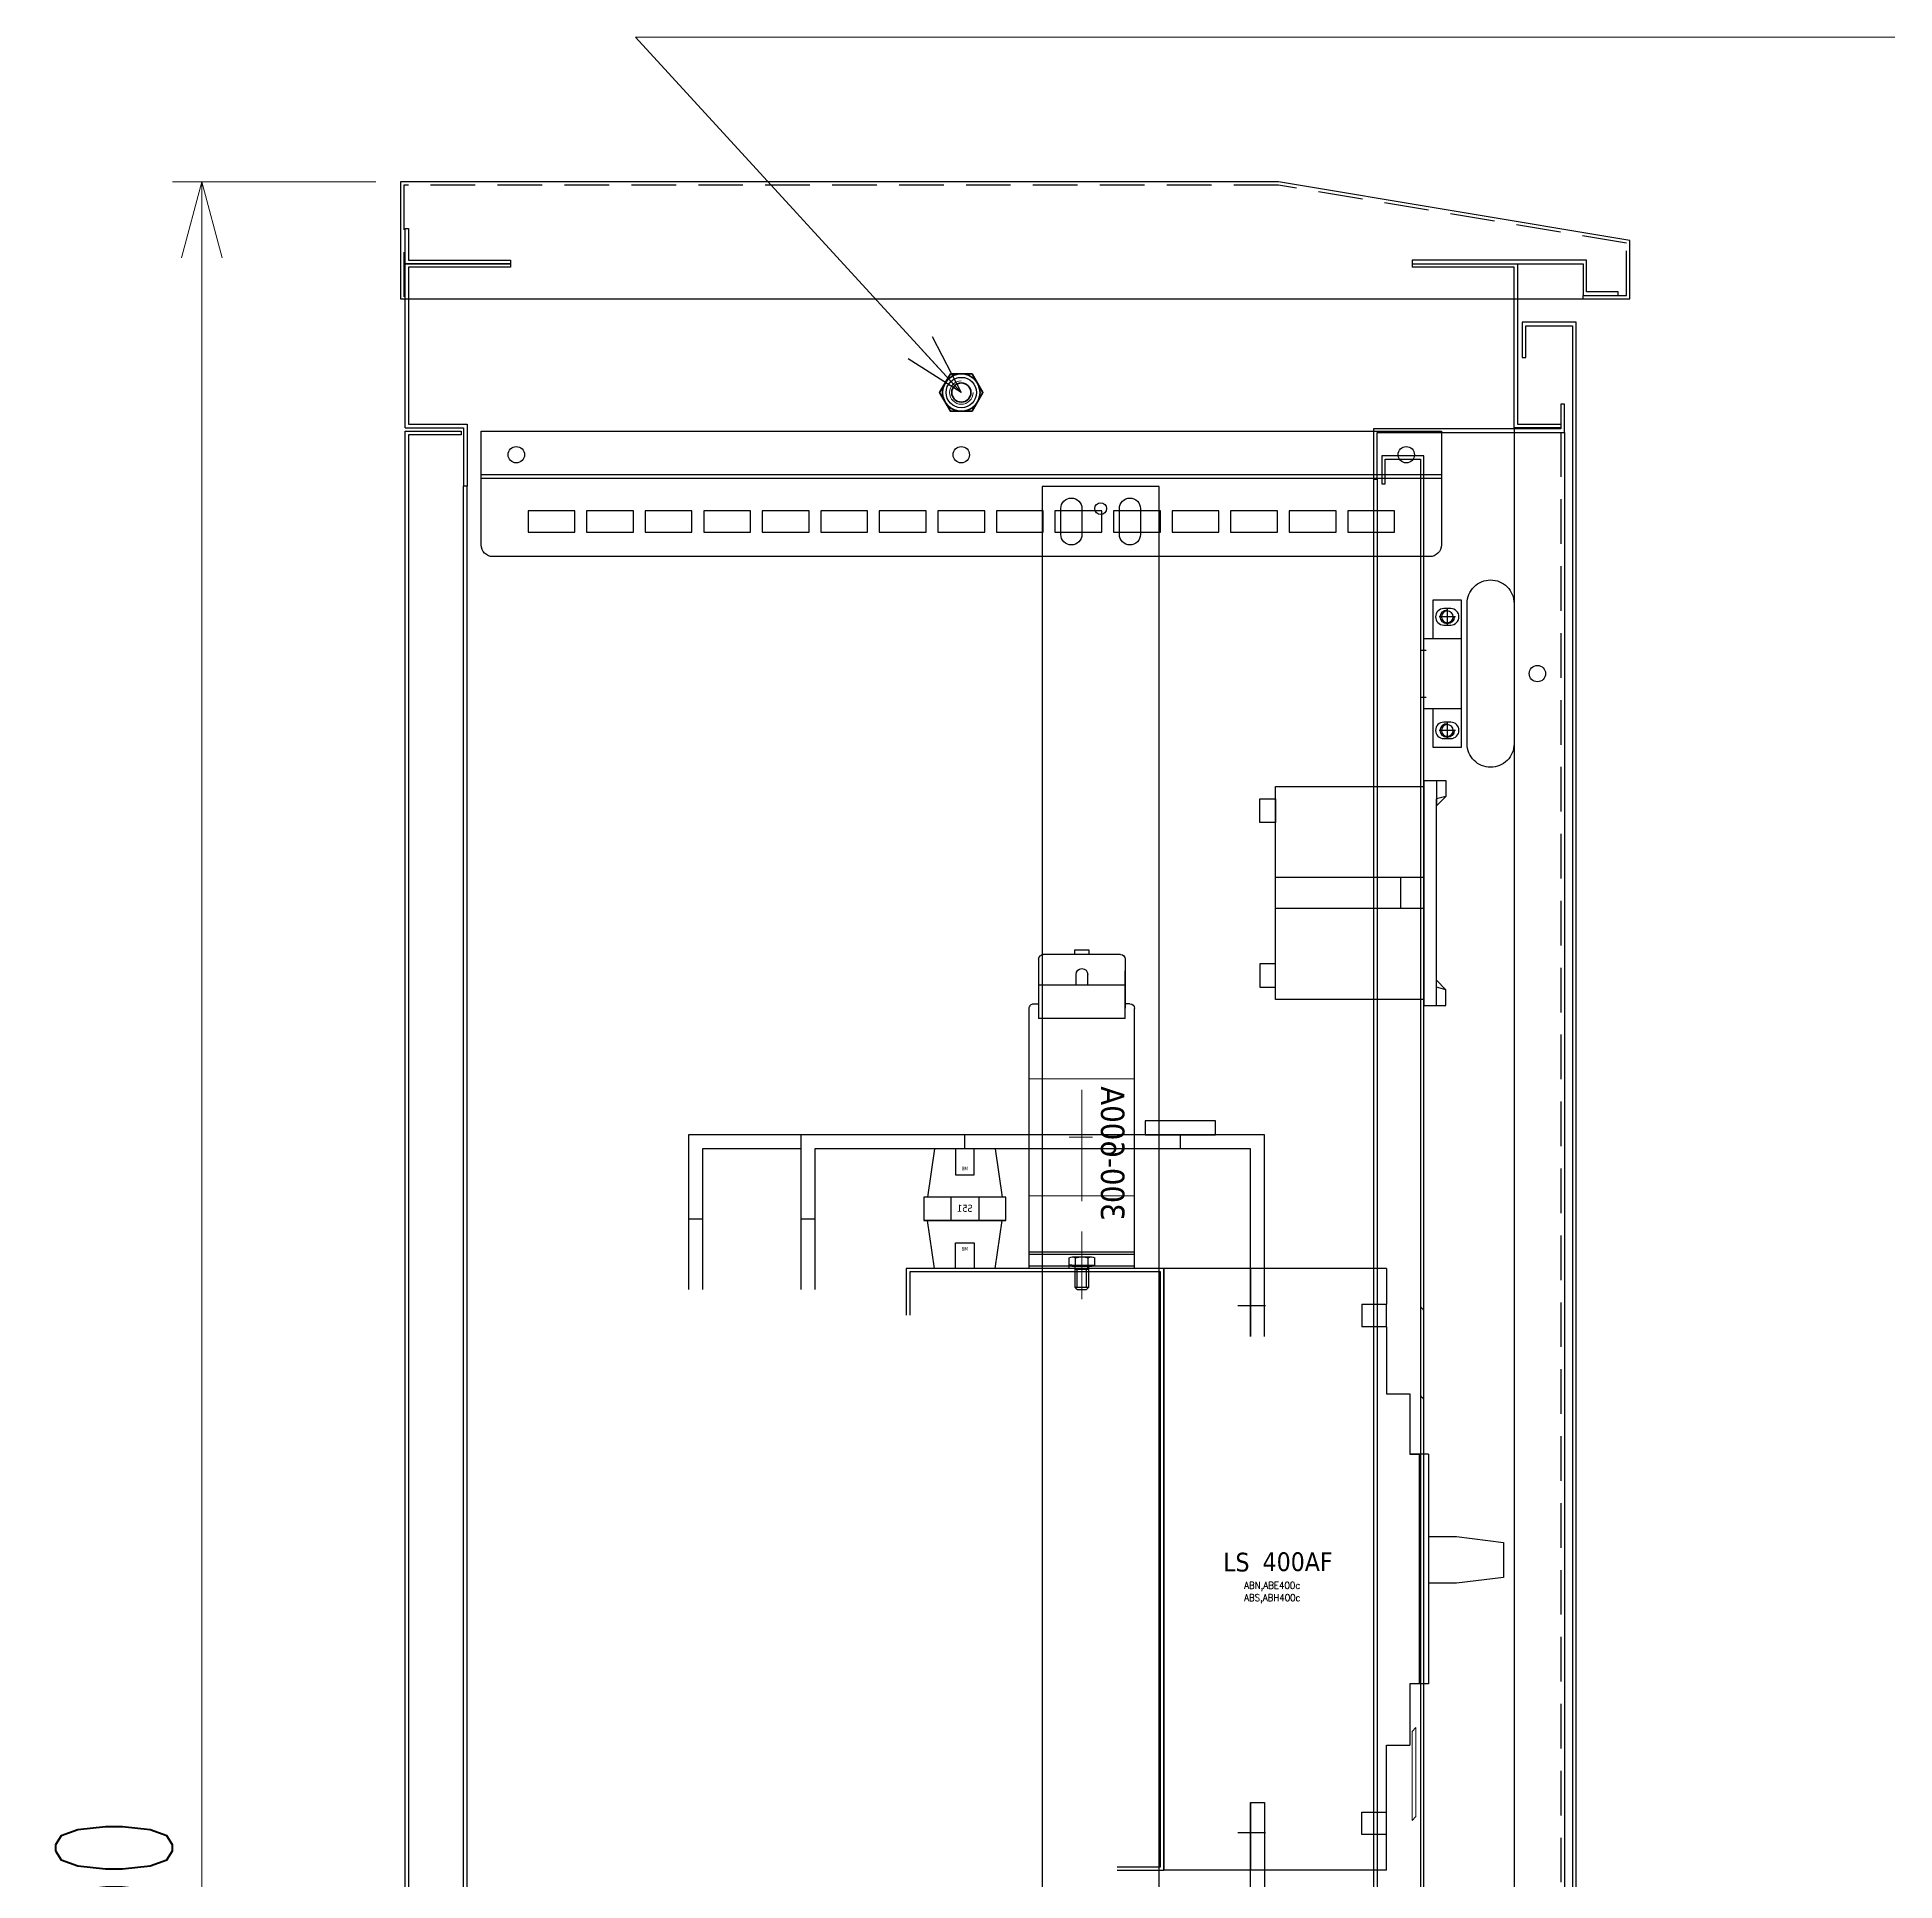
# Model space of a CAD drawing. Header units: millimetres. Extents: x -28296 to 1159, y -35880 to -26991.
# Drawn here: x -22811 to -22018, y -33066 to -32278 of the extents above; entities that cross this region are included whole.
import ezdxf

# ---------------------------------------------------------------- set-up
doc = ezdxf.new("R2010")
doc.units = ezdxf.units.MM
doc.header["$LTSCALE"] = 3
for name, pattern in [('ACAD_ISO04W100', [30, 24, -3, 0, -3]), ('CENTER', [50.8, 31.75, -6.35, 6.35, -6.35]), ('DASHED', [19.05, 12.7, -6.35]), ('HIDDEN', [9.525, 6.35, -3.175])]:
    doc.linetypes.add(name, pattern=pattern)
doc.layers.add('@.DM. KÍCH THƯỚC', color=8, linetype='Continuous', lineweight=5, transparency=0.2)
for name, color, linetype in [('@.DM. NÉT CHÍNH', 7, 'Continuous'), ('@.VISIBLE', 7, 'Continuous'), ('centerline', 6, 'ACAD_ISO04W100'), ('equipments', 2, 'Continuous')]:
    doc.layers.add(name, color=color, linetype=linetype)
for name, color, linetype, lineweight in [('Center', 10, 'CENTER', 9), ('FIN', 8, 'Continuous', 18), ('FORT', 2, 'Continuous', 35), ('Text', 7, 'Continuous', 13), ('Thiet bi', 7, 'Continuous', 9), ('Thin-Hidden', 6, 'HIDDEN', 13)]:
    doc.layers.add(name, color=color, linetype=linetype, lineweight=lineweight)
doc.styles.add('Ann_w01', font='romans.shx', dxfattribs={"width": 0.6, "bigfont": 'chineset.shx'})
doc.styles.add('hw_Standard', font='complex.shx', dxfattribs={"width": 0.9})
doc.styles.get("Standard").update_dxf_attribs({"font": 'arial.ttf'})
doc.styles.add('Tahoma (Input Text)', font='tahoma.ttf')
doc.dimstyles.new('Dim 01_SC20', dxfattribs={"dimscale": 20, "dimtxt": 2, "dimasz": 1.3, "dimexe": 0.5, "dimexo": 0.5, "dimgap": 0.5, "dimtad": 1, "dimdec": 1, "dimzin": 12, "dimdsep": 46, "dimtxsty": 'Ann_w01', "dimblk": 'OPEN30', "dimcen": 1.5, "dimclrd": 6, "dimclre": 6, "dimclrt": 3, "dimadec": 1, "dimazin": 3, "dimtm": 1e-09, "dimtfac": 1, "dimtdec": 1, "dimtix": 1, "dimtmove": 0, "dimatfit": 3, "dimldrblk": 'OPEN30', "dimfxl": 1, "dimtolj": 1, "dimlwd": 20, "dimlwe": 20, "dimarcsym": 0})
doc.dimstyles.new('Dim 01_SC25', dxfattribs={"dimscale": 25, "dimtxt": 2, "dimasz": 1.3, "dimexe": 0.5, "dimexo": 0.5, "dimgap": 0.5, "dimtad": 1, "dimdec": 1, "dimzin": 12, "dimdsep": 46, "dimtxsty": 'Ann_w01', "dimblk": 'OPEN30', "dimcen": 1.5, "dimclrd": 6, "dimclre": 6, "dimclrt": 3, "dimadec": 1, "dimazin": 3, "dimtm": 1e-09, "dimtfac": 1, "dimtdec": 1, "dimtmove": 0, "dimatfit": 3, "dimldrblk": 'OPEN30', "dimfxl": 1, "dimtolj": 1, "dimlwd": 20, "dimlwe": 20, "dimarcsym": 0})

# ---------------------------------------------------------------- blocks, each defined once
blk = doc.blocks.new('HL012 D')
at = {"color": 6, "linetype": 'Continuous'}
for p, q in [((13.5, 24.25), (6.5, 24.25)), ((10, 20.75), (10, 27.75)), ((10, -27.75), (10, -20.75)), ((13.5, -24.25), (6.5, -24.25))]:
    blk.add_line(p, q, dxfattribs=at)
at = {"layer": 'centerline'}
for p, q in [((-1, 10), (1, 10)), ((-1, -10), (1, -10))]:
    blk.add_line(p, q, dxfattribs=at)
at = {"layer": 'equipments'}
for points in [[(4, -15), (4, -31.5), (16, -31.5), (16, 31.5), (4, 31.5), (4, 15)], [(16, 15), (0, 15), (0, -15), (16, -15)]]:
    blk.add_lwpolyline(points, dxfattribs=at)
for centre in [(10, 24.25), (10, -24.25)]:
    blk.add_circle(centre, 2.5, dxfattribs=at)
at = {"layer": 'equipments', "color": 8}
for centre in [(10, 24.25), (10, -24.25)]:
    blk.add_arc(centre, 3, 0, 270, dxfattribs=at)
blk = doc.blocks.new('_Open30')
at = {"color": 0, "linetype": 'ByBlock', "lineweight": -2}
for p, q in [((-1, 0.268), (0, 0)), ((0, 0), (-1, -0.268)), ((0, 0), (-1, 0))]:
    blk.add_line(p, q, dxfattribs=at)
blk = doc.blocks.new('*D798')
at = {"layer": '@.DM. KÍCH THƯỚC', "color": 6, "lineweight": 20, "transparency": 16777216}
for p, q in [((-22666.59, -32340.19), (-22753.37, -32340.19)), ((-22740.87, -33807.69), (-22740.87, -32372.69)), ((-22666.59, -33840.19), (-22753.37, -33840.19))]:
    blk.add_line(p, q, dxfattribs=at)
at = {"layer": 'Defpoints', "color": 0, "transparency": 16777216}
for p in [(-22740.87, -32340.19), (-22654.09, -32340.19), (-22654.09, -33840.19)]:
    blk.add_point(p, dxfattribs=at)
at = {"layer": '@.DM. KÍCH THƯỚC', "color": 6, "lineweight": 20, "transparency": 16777216, "xscale": 32.5, "yscale": 32.5, "zscale": 32.5}
for p, rotation in [((-22740.87, -32340.19), 90), ((-22740.87, -33840.19), 270)]:
    blk.add_blockref('_Open30', p, dxfattribs=dict(at, rotation=rotation))
at = {"layer": '@.DM. KÍCH THƯỚC', "color": 3, "transparency": 16777216, "insert": (-22778.37, -33090.19), "char_height": 50, "attachment_point": 5, "rotation": 90, "style": 'Ann_w01'}
blk.add_mtext('\\A1;1500', dxfattribs=at)
blk = doc.blocks.new('HM10_FACE')
at = {"layer": 'FIN'}
blk.add_arc((0, 0), 5, 90, 0, dxfattribs=at)
at = {"layer": 'FORT'}
blk.add_lwpolyline([(-4.62, 8), (-9.24, 0), (-4.62, -8), (4.62, -8), (9.24, 0), (4.62, 8)], close=True, dxfattribs=at)
for radius in [8, 4.1]:
    blk.add_circle((0, 0), radius, dxfattribs=at)
blk = doc.blocks.new('Lo chu nhat')
at = {"layer": '@.VISIBLE', "color": 6}
blk.add_lwpolyline([(-10, -4.5), (10, -4.5), (10, 4.5), (-10, 4.5)], close=True, dxfattribs=at)
blk = doc.blocks.new('*U103')
for p, q in [((636.97, -2539.82), (541.97, -2539.82)), ((541.97, -2539.82), (541.97, -2796.82)), ((636.97, -2539.82), (636.97, -2555.12)), ((626.47, -2555.12), (626.47, -2564.72)), ((626.47, -2555.12), (636.97, -2555.12)), ((636.97, -2564.72), (636.97, -2555.12)), ((636.97, -2564.72), (626.47, -2564.72)), ((636.97, -2564.72), (636.97, -2593.32)), ((636.97, -2593.32), (646.97, -2593.32)), ((646.97, -2593.32), (646.97, -2619.18)), ((654.97, -2619.18), (646.97, -2619.18)), ((646.97, -2619.18), (650.97, -2619.18)), ((650.97, -2619.18), (650.97, -2717.18)), ((654.97, -2619.18), (654.97, -2717.18)), ((654.97, -2654.27), (666.97, -2654.27)), ((666.97, -2654.27), (686.97, -2656.77)), ((686.97, -2656.77), (686.97, -2671.77)), ((686.97, -2671.77), (666.97, -2674.27)), ((666.97, -2674.27), (654.97, -2674.27)), ((654.97, -2717.18), (646.97, -2717.18)), ((646.97, -2717.18), (646.97, -2743.32)), ((650.97, -2717.18), (646.97, -2717.18)), ((636.97, -2771.92), (636.97, -2743.32)), ((636.97, -2743.32), (646.97, -2743.32)), ((626.47, -2781.52), (626.47, -2771.92)), ((626.47, -2771.92), (636.97, -2771.92)), ((636.97, -2781.52), (636.97, -2771.92)), ((636.97, -2781.52), (626.47, -2781.52)), ((636.97, -2796.82), (636.97, -2781.52)), ((636.97, -2796.82), (541.97, -2796.82))]:
    blk.add_line(p, q)
at = {"color": 1}
for p, q in [((585.4, -2555.82), (573.57, -2555.82)), ((585.4, -2780.82), (573.57, -2780.82))]:
    blk.add_line(p, q, dxfattribs=at)
for points in [[(578.97, -2539.82), (578.97, -2539.82), (578.97, -2568.82), (578.97, -2568.82)], [(578.97, -2796.82), (578.97, -2796.82), (578.97, -2767.82), (578.97, -2767.82)]]:
    blk.add_lwpolyline(points, close=True, dxfattribs=at)
at = {"layer": 'Thiet bi', "color": 1, "linetype": 'HIDDEN', "ltscale": 10}
for points in [[(652.97, -2557.83), (652.97, -2595.78), (651.47, -2594.06), (651.47, -2556.11)], [(652.97, -2557.83), (652.97, -2595.78), (651.47, -2594.06), (651.47, -2556.11)], [(649.47, -2773.81), (649.47, -2735.86), (647.97, -2737.57), (647.97, -2775.52)], [(649.47, -2773.81), (649.47, -2735.86), (647.97, -2737.57), (647.97, -2775.52)]]:
    blk.add_lwpolyline(points, close=True, dxfattribs=at)
at = {"color": 251, "style": 'hw_Standard', "width": 0.9}
for s, p in [('ABN,ABE400c', (576.2, -2676.67)), ('ABS,ABH400c', (576.2, -2681.86))]:
    blk.add_text(s, height=3, dxfattribs=at).set_placement(p)
at = {"layer": 'Text', "char_height": 8, "attachment_point": 1, "style": 'Tahoma (Input Text)'}
for s, insert in [('LS', (567.27, -2661.21)), ('400AF', (584.11, -2661.04))]:
    blk.add_mtext_dynamic_manual_height_columns(s, width=11.0147, gutter_width=1, heights=[0], dxfattribs=dict(at, insert=insert))
blk = doc.blocks.new('Oval-L')
at = {"layer": '@.VISIBLE', "color": 6}
blk.add_lwpolyline([(-5.5, -4.5), (5.5, -4.5, 0.414214), (10, 0), (10, 0, 0.414214), (5.5, 4.5), (-5.5, 4.5, 0.414214), (-10, 0), (-10, 0, 0.414214)], format="xyb", close=True, dxfattribs=at)
blk = doc.blocks.new('*U109')
at = {"layer": '@.DM. NÉT CHÍNH'}
blk.add_circle((0, 1303.95), 2.5, dxfattribs=at)
at = {"layer": '@.VISIBLE', "color": 8}
blk.add_lwpolyline([(-25, 0), (25, 0), (25, 1313.45), (-25, 1313.45)], close=True, dxfattribs=at)
at = {"layer": '@.VISIBLE', "xscale": -1, "rotation": 270}
for p in [(-12.5, 1298.45), (12.5, 1298.45), (-12.5, 656.725), (12.5, 656.725), (-12.5, 15), (12.5, 15)]:
    blk.add_blockref('Oval-L', p, dxfattribs=at)
blk = doc.blocks.new('*U324')
at = {"color": 1}
for p, q in [((-51, 22.53), (-30.5, 25.53)), ((-30.5, -7.97), (-30.5, 27.03)), ((-30.5, 27.03), (-20.5, 27.03)), ((-30.5, 27.03), (-30.5, -7.97)), ((-30.5, 25.53), (-30.5, -6.47)), ((-20.5, 27.03), (-20.5, -7.97)), ((-20.5, 25.53), (-20.5, -6.47)), ((0, 22.53), (-20.5, 25.53)), ((-51, 22.53), (-51, -3.47)), ((0, 22.53), (0, -3.47)), ((-20.5, 15.53), (-30.5, 15.53)), ((-20.5, 3.53), (-30.5, 3.53)), ((-51, -3.47), (-30.5, -6.47)), ((0, -3.47), (-20.5, -6.47)), ((-20.5, -7.97), (-30.5, -7.97))]:
    blk.add_line(p, q, dxfattribs=at)
for points in [[(-51, 13.53), (-51, 5.53), (-40, 5.53), (-40, 13.53)], [(0, 13.53), (0, 5.53), (-11, 5.53), (-11, 13.53)]]:
    blk.add_lwpolyline(points, close=True, dxfattribs=at)
at = {"color": 1, "width": 30.0978, "attachment_point": 5, "rotation": 270}
for s, insert, char_height in [('{\\fTahoma|b0|i0|c0|p34;M8}', (-42.66, 9.53), 1.5), ('{\\fTahoma|b0|i0|c0|p34;S51}', (-25.34, 9.53), 3), ('{\\fTahoma|b0|i0|c0|p34;M8}', (-8.34, 9.53), 1.5)]:
    blk.add_mtext(s, dxfattribs=dict(at, insert=insert, char_height=char_height))
blk = doc.blocks.new('M6x10')
at = {"color": 0, "linetype": 'Continuous'}
for p, q in [((-10, 1.98), (-9.03, 2.95)), ((-10, -1.98), (-10, 1.98)), ((-9.03, 2.95), (0, 2.95)), ((-9.03, -2.95), (-9.03, 2.95)), ((-1.33, -2.95), (-1.33, 2.95)), ((0, -4.31), (0, 4.31)), ((0, 4.31), (0.35, 4.31)), ((0.35, -5.46), (0.35, 5.46)), ((0.35, 5.46), (3.51, 5.46)), ((0.35, 4.31), (0.35, 5.46)), ((0.35, 2.73), (3.51, 2.73)), ((3.92, -4.09), (3.92, 4.09)), ((-10, -1.98), (-9.03, -2.95)), ((-9.03, -2.95), (0, -2.95)), ((0, -4.31), (0.35, -4.31)), ((0.35, -2.73), (3.51, -2.73)), ((0.35, -4.31), (0.35, -5.46)), ((0.35, -5.46), (3.51, -5.46))]:
    blk.add_line(p, q, dxfattribs=at)
at = {"color": 0, "linetype": 'DASHED'}
for p, q in [((-9.03, 1.98), (-1.33, 1.98)), ((-9.03, -1.98), (-1.33, -1.98))]:
    blk.add_line(p, q, dxfattribs=at)
at = {"color": 0, "linetype": 'Continuous'}
for centre, radius, start, end in [((1.4, 4.09), 2.51, 327.13278, 32.86722), ((-5.53, 0), 9.45, 343.22135, 16.77865), ((1.4, -4.09), 2.51, 327.13278, 32.86722)]:
    blk.add_arc(centre, radius, start, end, dxfattribs=at)
blk = doc.blocks.new('*U325')
for p, q in [((5874.26, 383.96), (5985.26, 383.96)), ((5874.26, 383.96), (5874.26, 338.96)), ((5875.26, 383.96), (5875.26, 338.96)), ((5880.26, 383.96), (5880.26, 338.96)), ((5881.26, 383.96), (5881.26, 338.96)), ((5987.26, 381.96), (5987.26, 379.96)), ((6006.26, 379.96), (5985.35, 379.96)), ((6008.26, 377.96), (6008.26, 344.96)), ((5874.26, 363.96), (5875.26, 363.96)), ((5995.35, 363.96), (5999.8, 363.96)), ((5995.35, 358.96), (5999.8, 358.96)), ((5874.26, 355.96), (5875.26, 355.96)), ((6006.26, 342.96), (5981.01, 342.96)), ((5987.26, 340.96), (5987.26, 342.96)), ((5874.26, 338.96), (5985.26, 338.96))]:
    blk.add_line(p, q)
at = {"lineweight": -3}
for p, q in [((5981.01, 379.96), (6001.35, 379.96)), ((5981.01, 379.96), (5981.01, 342.96)), ((5995.35, 342.96), (5995.35, 379.96))]:
    blk.add_line(p, q, dxfattribs=at)
blk.add_lwpolyline([(6008.26, 358.46), (6010.26, 358.46), (6010.26, 364.46), (6008.26, 364.46)], close=True)
for centre, radius, start, end in [((5985.26, 381.96), 2, 0, 90), ((6006.26, 377.96), 2, 0, 90), ((5999.8, 361.46), 2.5, 270, 90), ((6006.26, 344.96), 2, 270, 0), ((5985.26, 340.96), 2, 270, 0)]:
    blk.add_arc(centre, radius, start, end)
at = {"layer": 'Center', "ltscale": 0.5}
for p, q in [((5930.26, 356.03), (5930.26, 366.02)), ((5890.08, 361.46), (5861.15, 361.46)), ((5902.93, 361.46), (5957.59, 361.46))]:
    blk.add_line(p, q, dxfattribs=at)
at = {"layer": 'Thin-Hidden', "ltscale": 10}
for p, q in [((5905.26, 383.96), (5905.26, 338.96)), ((5955.26, 383.96), (5955.26, 338.96))]:
    blk.add_line(p, q, dxfattribs=at)
blk.add_blockref('M6x10', (5875.26, 361.46))
at = {"color": 40, "lineweight": -3, "true_color": 0xf8d731}
note = blk.add_mtext_dynamic_manual_height_columns('300-600A\\P', width=10, gutter_width=0, heights=[15.56, 3.14], dxfattribs=dict(at, insert=(5894.67, 379.61), char_height=10, attachment_point=1, style='Tahoma (Input Text)'))
for column, words in zip(note.columns.linked_columns, [' ']):
    column.text = words
blk = doc.blocks.new('*U77')
at = {"color": 5, "ltscale": 0.5}
for p, q in [((-4.7, 96), (-4.7, 0)), ((-4.7, 96), (4.7, 96)), ((0.67, 96), (0.67, 85.26)), ((4.7, 96), (4.7, 89.29)), ((-4.7, 2.01), (-4.7, 93.99)), ((4.7, 89.29), (0.67, 85.26)), ((4.7, 89.29), (0.67, 88.18)), ((0.67, 0), (0.67, 88.18)), ((4.7, 6.71), (0.67, 10.74)), ((4.7, 6.71), (0.67, 7.82)), ((4.7, 0), (4.7, 6.71)), ((-4.7, 0), (4.7, 0))]:
    blk.add_line(p, q, dxfattribs=at)
at = {"color": 254}
for p, q in [((-68.03, 93.5), (-4.7, 93.5)), ((-68.03, 2.5), (-68.03, 93.5)), ((-4.7, 54.67), (-68.03, 54.67)), ((-14.7, 54.67), (-14.7, 41.33)), ((-4.7, 41.33), (-68.03, 41.33)), ((-4.7, 2.5), (-68.03, 2.5))]:
    blk.add_line(p, q, dxfattribs=at)
at = {"color": 5}
blk.add_line((-4.7, 93.5), (-4.7, 2.5), dxfattribs=at)
at = {"color": 254}
for points in [[(-74.7, 88.17), (-68.03, 88.17), (-68.03, 78.17), (-74.7, 78.17)], [(-74.7, 7.83), (-68.03, 7.83), (-68.03, 17.83), (-74.7, 17.83)]]:
    blk.add_lwpolyline(points, close=True, dxfattribs=at)

msp = doc.modelspace()

# ---------------------------------------------------------------- linework, layer by layer
at = {"layer": '@.DM. NÉT CHÍNH'}
for p, q in [((-22224.09, -32375.19), (-22224.09, -32376.69)), ((-22180.59, -32445.19), (-22180.59, -33795.19))]:
    msp.add_line(p, q, dxfattribs=at)
at = {"layer": '@.DM. NÉT CHÍNH', "color": 1}
for p, q in [((-22621.59, -32465.24), (-22211.59, -32465.24)), ((-22621.59, -32466.74), (-22211.59, -32466.74))]:
    msp.add_line(p, q, dxfattribs=at)
at = {"layer": '@.DM. NÉT CHÍNH', "color": 6}
for p, q in [((-22240.59, -32467.19), (-22240.59, -33773.19)), ((-22239.09, -32467.19), (-22239.09, -33773.19))]:
    msp.add_line(p, q, dxfattribs=at)
at = {"layer": '@.DM. NÉT CHÍNH', "color": 1}
msp.add_lwpolyline([(-22656.09, -32390.19), (-22131.09, -32390.19), (-22131.09, -32365.19), (-22281.09, -32340.19), (-22656.09, -32340.19), (-22656.09, -32390.19)], dxfattribs=at)
at = {"layer": '@.DM. NÉT CHÍNH', "color": 1, "linetype": 'HIDDEN'}
msp.add_lwpolyline([(-22151.09, -32390.19), (-22151.09, -32388.69), (-22132.59, -32388.69), (-22132.59, -32366.46), (-22281.21, -32341.69), (-22654.59, -32341.69), (-22654.59, -32390.19)], dxfattribs=at)
at = {"layer": '@.DM. NÉT CHÍNH', "color": 6}
for points in [[(-22609.09, -32375.19), (-22654.09, -32375.19), (-22654.09, -32360.19), (-22652.59, -32360.19), (-22652.59, -32373.69), (-22609.09, -32373.69)], [(-22136.09, -32387.19), (-22149.59, -32387.19), (-22149.59, -32373.69), (-22224.09, -32373.69), (-22224.09, -32375.19), (-22151.09, -32375.19), (-22151.09, -32388.69), (-22136.09, -32388.69)], [(-22239.09, -32467.19), (-22239.09, -32447.19), (-22159.09, -32447.19), (-22159.09, -32435.19), (-22160.59, -32435.19), (-22160.59, -32445.69), (-22240.59, -32445.69), (-22240.59, -32467.19)]]:
    msp.add_lwpolyline(points, close=True, dxfattribs=at)
at = {"layer": '@.DM. NÉT CHÍNH'}
for points in [[(-22654.09, -32445.19), (-22654.09, -32375.19)], [(-22654.09, -32375.19), (-22609.09, -32375.19), (-22609.09, -32376.69), (-22652.59, -32376.69)], [(-22652.59, -32376.69), (-22652.59, -32443.69)], [(-22224.09, -32375.19), (-22179.09, -32375.19), (-22179.09, -32443.69), (-22160.59, -32443.69), (-22160.59, -32445.19), (-22180.59, -32445.19), (-22180.59, -32376.69), (-22224.09, -32376.69)]]:
    msp.add_lwpolyline(points, dxfattribs=at)
at = {"layer": '@.DM. NÉT CHÍNH', "color": 4}
for points in [[(-22175.59, -32415.19), (-22175.59, -32401.69), (-22155.59, -32401.69), (-22155.59, -33838.69), (-22175.59, -33838.69), (-22175.59, -33825.19), (-22177.09, -33825.19), (-22177.09, -33840.19), (-22154.09, -33840.19), (-22154.09, -32400.19), (-22177.09, -32400.19), (-22177.09, -32415.19)], [(-22630.09, -33793.69), (-22654.09, -33793.69), (-22654.09, -32446.69), (-22630.09, -32446.69), (-22630.09, -32448.19), (-22652.59, -32448.19), (-22652.59, -33792.19), (-22630.09, -33792.19)], [(-22237.09, -33771.19), (-22237.09, -33783.19), (-22219.09, -33783.19), (-22219.09, -32457.19), (-22237.09, -32457.19), (-22237.09, -32469.19), (-22235.59, -32469.19), (-22235.59, -32458.69), (-22220.59, -32458.69), (-22220.59, -33781.69), (-22235.59, -33781.69), (-22235.59, -33771.19)]]:
    msp.add_lwpolyline(points, close=True, dxfattribs=at)
at = {"layer": '@.DM. NÉT CHÍNH', "color": 1}
msp.add_lwpolyline([(-22621.59, -32446.74), (-22211.59, -32446.74), (-22211.59, -32495.24, -0.414214), (-22216.59, -32500.24), (-22616.59, -32500.24, -0.414214), (-22621.59, -32495.24)], format="xyb", close=True, dxfattribs=at)
at = {"layer": '@.DM. NÉT CHÍNH', "color": 6, "linetype": 'HIDDEN'}
msp.add_lwpolyline([(-22160.59, -32447.19), (-22160.59, -33793.19)], dxfattribs=at)
at = {"layer": '@.DM. NÉT CHÍNH', "color": 6}
msp.add_lwpolyline([(-22159.09, -32447.19), (-22159.09, -33793.19)], dxfattribs=at)
for points in [[(-22190.59, -32510.2), (-22190.59, -32510.2, -0.414214), (-22180.59, -32520.2), (-22180.59, -32580.2, -0.414214), (-22190.59, -32590.2), (-22190.59, -32590.2, -0.414214), (-22200.59, -32580.2), (-22200.59, -32520.2, -0.414214)], [(-22210.59, -32529.45), (-22207.59, -32529.45, 0.414214), (-22204.09, -32525.95), (-22204.09, -32525.95, 0.414214), (-22207.59, -32522.45), (-22210.59, -32522.45, 0.414214), (-22214.09, -32525.95), (-22214.09, -32525.95, 0.414214)], [(-22210.59, -32577.95), (-22207.59, -32577.95, 0.414214), (-22204.09, -32574.45), (-22204.09, -32574.45, 0.414214), (-22207.59, -32570.95), (-22210.59, -32570.95, 0.414214), (-22214.09, -32574.45), (-22214.09, -32574.45, 0.414214)]]:
    msp.add_lwpolyline(points, format="xyb", close=True, dxfattribs=at)
at = {"layer": '@.DM. NÉT CHÍNH'}
msp.add_circle((-22416.59, -32430.19), 6.5, dxfattribs=at)
at = {"layer": '@.DM. NÉT CHÍNH', "color": 1}
for centre in [(-22606.59, -32456.74), (-22416.59, -32456.74), (-22226.59, -32456.74)]:
    msp.add_circle(centre, 3.5, dxfattribs=at)
at = {"layer": '@.DM. NÉT CHÍNH', "color": 6}
msp.add_circle((-22170.59, -32550.2), 3.5, dxfattribs=at)
at = {"layer": '@.VISIBLE'}
for p, q in [((-22627.59, -32470.19), (-22629.09, -32470.19)), ((-22629.09, -33770.19), (-22629.09, -32470.19)), ((-22627.59, -33770.19), (-22627.59, -32470.19)), ((-22415.09, -32753.19), (-22415.09, -32747.19)), ((-22323.09, -32747.19), (-22323.09, -32753.19))]:
    msp.add_line(p, q, dxfattribs=at)
at = {"layer": '@.VISIBLE', "color": 2}
msp.add_line((-22527.09, -32783.19), (-22533.09, -32783.19), dxfattribs=at)
at = {"layer": '@.VISIBLE', "color": 1}
msp.add_line((-22479.09, -32783.19), (-22485.09, -32783.19), dxfattribs=at)
at = {"layer": '@.VISIBLE'}
for points in [[(-22654.09, -32445.19), (-22629.09, -32445.19), (-22629.09, -32470.19)], [(-22652.59, -32443.69), (-22627.59, -32443.69), (-22627.59, -32470.19)], [(-22350.09, -33061.19), (-22330.09, -33061.19), (-22330.09, -32804.19), (-22440.09, -32804.19), (-22440.09, -32824.19)], [(-22350.09, -33059.69), (-22331.59, -33059.69), (-22331.59, -32805.69), (-22438.59, -32805.69), (-22438.59, -32824.19)]]:
    msp.add_lwpolyline(points, dxfattribs=at)
at = {"layer": '@.VISIBLE', "color": 1}
for points in [[(-22338.09, -32747.19), (-22308.09, -32747.19), (-22308.09, -32741.19), (-22338.09, -32741.19)], [(-22293.09, -33032.19), (-22287.09, -33032.19), (-22287.09, -33582.19), (-22293.09, -33582.19)]]:
    msp.add_lwpolyline(points, close=True, dxfattribs=at)
at = {"layer": '@.VISIBLE', "color": 2}
for points in [[(-22485.09, -32747.19), (-22533.09, -32747.19), (-22533.09, -32813.19)], [(-22485.09, -32753.19), (-22527.09, -32753.19), (-22527.09, -32813.19)]]:
    msp.add_lwpolyline(points, dxfattribs=at)
at = {"layer": '@.VISIBLE', "color": 1}
for points in [[(-22287.09, -32833.19), (-22287.09, -32747.19), (-22485.09, -32747.19), (-22485.09, -32813.19)], [(-22293.09, -32833.19), (-22293.09, -32753.19), (-22479.09, -32753.19), (-22479.09, -32813.19)]]:
    msp.add_lwpolyline(points, dxfattribs=at)

# ---------------------------------------------------------------- block references
for name, p in [('HM10_FACE', (-22416.59, -32430.19)), ('*U77', (-22214.39, -32691.89)), ('*U103', (-22872.05, -30264.38))]:
    msp.add_blockref(name, p)
at = {"lineweight": -3, "xscale": -1, "rotation": 270}
msp.add_blockref('*U325', (-22726.55, -38678.45), dxfattribs=at)
at = {"xscale": -1, "rotation": 270}
msp.add_blockref('*U324', (-22424.61, -32753.19), dxfattribs=at)
at = {"layer": '@.VISIBLE'}
for name, p in [('*U109', (-22357.09, -33783.69)), ('Lo chu nhat', (-22591.59, -32485.24)), ('Lo chu nhat', (-22566.59, -32485.24)), ('Lo chu nhat', (-22541.59, -32485.24)), ('Lo chu nhat', (-22516.59, -32485.24)), ('Lo chu nhat', (-22491.59, -32485.24)), ('Lo chu nhat', (-22466.59, -32485.24)), ('Lo chu nhat', (-22441.59, -32485.24)), ('Lo chu nhat', (-22416.59, -32485.24)), ('Lo chu nhat', (-22391.59, -32485.24)), ('Lo chu nhat', (-22366.59, -32485.24)), ('Lo chu nhat', (-22341.59, -32485.24)), ('Lo chu nhat', (-22316.59, -32485.24)), ('Lo chu nhat', (-22291.59, -32485.24)), ('Lo chu nhat', (-22266.59, -32485.24)), ('Lo chu nhat', (-22241.59, -32485.24))]:
    msp.add_blockref(name, p, dxfattribs=at)
at = {"layer": 'equipments', "xscale": -1, "rotation": 180}
msp.add_blockref('HL012 D', (-22219.09, -32550.2), dxfattribs=at)

# ---------------------------------------------------------------- dimensions: what is measured, and where the dimension line sits
at = {"layer": '@.DM. KÍCH THƯỚC'}
dim = msp.add_linear_dim(base=(-22740.87, -32340.19), p1=(-22654.09, -33840.19), p2=(-22654.09, -32340.19), angle=90, dimstyle='Dim 01_SC25', dxfattribs=at)
dim.commit()
dim.dimension.update_dxf_attribs({"geometry": '*D798', "text_midpoint": (-22778.37, -33090.19)})

# ---------------------------------------------------------------- leaders
at = {"layer": '@.DM. NÉT CHÍNH'}
msp.add_leader([(-22416.59, -32430.19), (-22555.76, -32278.42), (-22017.99, -32278.42)], dimstyle='Dim 01_SC20', override={"dimgap": 0.5, "dimtad": 0}, dxfattribs=at)

doc.saveas('drawing.dxf')
